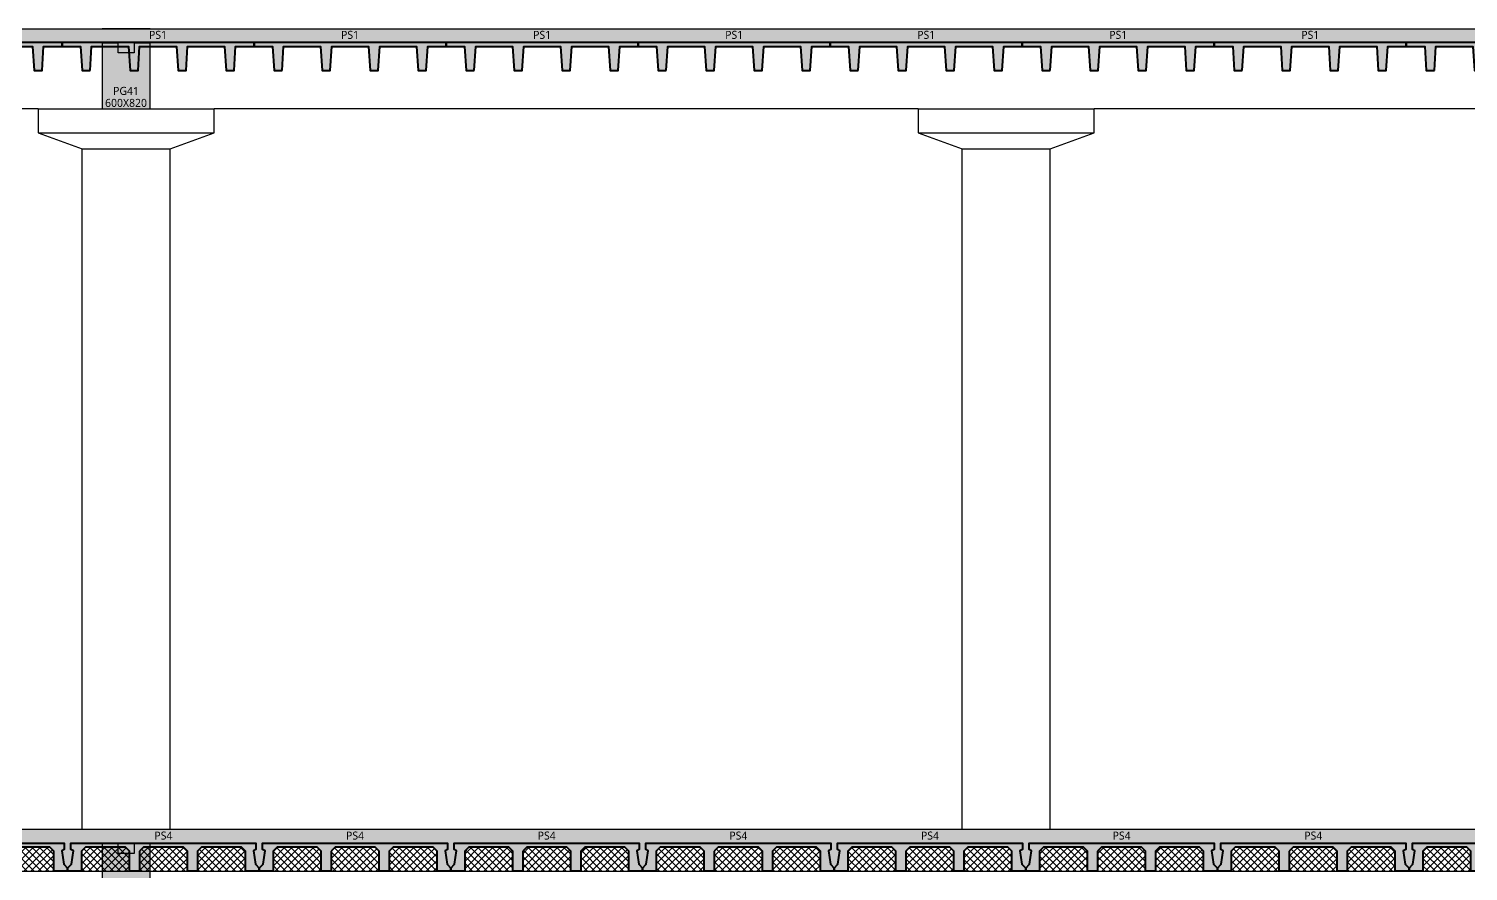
# Model space of a CAD drawing. Header units: millimetres. Extents: x 0 to 420000, y 0 to 297000.
# Drawn here: x 154798 to 172786, y 53930 to 64450 of the extents above; entities that cross this region are included whole.
import ezdxf
from ezdxf.enums import TextEntityAlignment as Align

# ---------------------------------------------------------------- set-up
doc = ezdxf.new("R2010")
doc.units = ezdxf.units.MM
doc.linetypes.add('0731_main_plan$0$form_$0$y-Landschaft$0$_$1$20120914_Verkehrsflächen_Grün$0$20120628_xref - Gammel$1$3_H-GL_F1_U3 - Default$0${ Offset Lines }', pattern=[0])
doc.linetypes.add('CEN', pattern=[62, 60, -1, 0, -1])
for name, color, linetype, lineweight in [('A-AXIS-LINE', 1, 'CEN', 15), ('A-CONC-LIN1', 2, 'Continuous', 40), ('A-CONC-LIN2', 7, 'Continuous', 25), ('A-ELEV-LIN2', 7, 'Continuous', 25), ('A-XXXX-INSL2', 8, 'Continuous', 18)]:
    doc.layers.add(name, color=color, linetype=linetype, lineweight=lineweight)
doc.layers.add('A-CONC-SOLD', color=253, linetype='CEN')
doc.layers.add('CON', color=2, linetype='Continuous')
doc.layers.add('A-XXXX-NPLT', color=144, linetype='Continuous', lineweight=15, plot=False)
doc.styles.add('맑은고딕', font='')
doc.styles.get('맑은고딕').set_extended_font_data('Malgun Gothic')

# ---------------------------------------------------------------- blocks, each defined once
blk = doc.blocks.new('axis(211208)')
at = {"layer": 'A-AXIS-LINE', "ltscale": 1000}
for p, q in [((4631788.1, -401118.7), (4955413.1, -401118.7)), ((4631788.1, -402118.7), (4955413.1, -402118.7)), ((4631788.1, -411118.7), (4955413.1, -411118.7))]:
    blk.add_line(p, q, dxfattribs=at)
blk = doc.blocks.new('PG41')
at = {"layer": 'A-CONC-SOLD'}
h = blk.add_hatch(color=256, dxfattribs=at)
h.dxf.hatch_style = 1
h.paths.add_polyline_path([(-300, 0), (300, 0), (300, -1000), (-300, -1000)])
blk.add_line((300, 0), (-300, 0))
at = {"layer": 'CON'}
blk.add_lwpolyline([(-300, -1000), (300, -1000), (300, -180), (100, -180), (100, -300), (-100, -300), (-100, -180), (-300, -180)], close=True, dxfattribs=at)
at = {"layer": 'A-XXXX-NPLT', "style": '맑은고딕'}
for s, p in [('600X820', (0, -925)), ('PG41', (0, -775))]:
    blk.add_text(s, height=100, dxfattribs=at).set_placement(p, align=Align.MIDDLE)
blk = doc.blocks.new('PS4')
at = {"layer": 'A-CONC-SOLD'}
h = blk.add_hatch(color=256, dxfattribs=at)
h.dxf.hatch_style = 1
h.paths.add_polyline_path([(-1198, -480), (-1198, 0), (1198, 0), (1198, -480), (1150, -430), (1125, -265), (1155, -250), (1155, -170), (-1155, -170), (-1155, -250), (-1125, -265), (-1150, -430)])
h = blk.add_hatch(color=256, dxfattribs=at)
h.dxf.hatch_style = 1
h.paths.add_polyline_path([(-300, -270), (-300, -480), (-300, -520), (-425, -520), (-425, -480), (-425, -270), (-475, -220), (-975, -220), (-1025, -270), (-1025, -480), (-1025, -520), (-1198, -520), (-1198, -480), (-1150, -430), (-1125, -265), (-1155, -250), (-1155, -170), (1155, -170), (1155, -250), (1125, -265), (1150, -430), (1198, -480), (1198, -520), (1025, -520), (1025, -480), (1025, -270), (975, -220), (475, -220), (425, -270), (425, -480), (425, -520), (300, -520), (300, -480), (300, -270), (250, -220), (-250, -220)])
at = {"layer": 'A-XXXX-INSL2'}
h = blk.add_hatch(dxfattribs=at)
h.set_pattern_fill('ANSI37', color=256, scale=20)
h.set_pattern_definition([(45, (-302204.5, -52690), (-44.90128, 44.90128), []), (135, (-302204.5, -52690), (-44.90128, -44.90128), [])])
h.paths.add_polyline_path([(-975, -220), (-1025, -270), (-1025, -480), (-1025, -520), (-425, -520), (-425, -480), (-425, -270), (-475, -220)])
h.paths.add_polyline_path([(300, -520), (300, -480), (300, -270), (250, -220), (-250, -220), (-300, -270), (-300, -480), (-300, -520)])
h.paths.add_polyline_path([(1025, -520), (1025, -480), (1025, -270), (975, -220), (475, -220), (425, -270), (425, -480), (425, -520)])
at = {"layer": 'A-CONC-LIN1', "color": 2, "linetype": '0731_main_plan$0$form_$0$y-Landschaft$0$_$1$20120914_Verkehrsflächen_Grün$0$20120628_xref - Gammel$1$3_H-GL_F1_U3 - Default$0${ Offset Lines }'}
blk.add_lwpolyline([(-300, -270), (-300, -480), (-300, -480), (-300, -520), (-425, -520), (-425, -480), (-425, -480), (-425, -270), (-475, -220), (-975, -220), (-1025, -270), (-1025, -480), (-1025, -480), (-1025, -520), (-1198, -520), (-1198, -480), (-1150, -430), (-1125, -265), (-1155, -250), (-1155, -170), (1155, -170), (1155, -250), (1125, -265), (1150, -430), (1198, -480), (1198, -520), (1025, -520), (1025, -480), (1025, -480), (1025, -270), (975, -220), (475, -220), (425, -270), (425, -480), (425, -480), (425, -520), (300, -520), (300, -480), (300, -480), (300, -270), (250, -220), (-250, -220)], close=True, dxfattribs=at)
at = {"layer": 'A-CONC-LIN2'}
blk.add_line((1198, 0), (-1198, 0), dxfattribs=at)
at = {"layer": 'A-ELEV-LIN2'}
for p, q in [((-1025, -520), (-425, -520)), ((-300, -520), (300, -520)), ((425, -520), (1025, -520))]:
    blk.add_line(p, q, dxfattribs=at)
at = {"layer": 'A-XXXX-NPLT', "style": '맑은고딕'}
blk.add_text('PS4', height=100, dxfattribs=at).set_placement((0, -75), align=Align.MIDDLE)
blk = doc.blocks.new('3층')
for name, p in [('PS4', (4724396, -401119)), ('PS4', (4726791, -401119)), ('PG41', (4726324, -401119)), ('PS4', (4729186, -401119)), ('PS4', (4731581, -401119)), ('PS4', (4733976, -401119)), ('PS4', (4736371, -401119)), ('PS4', (4738766, -401119)), ('PS4', (4741161, -401119)), ('PS4', (4743556, -401119))]:
    blk.add_blockref(name, p)
blk = doc.blocks.new('PS1')
at = {"layer": 'A-CONC-SOLD'}
h = blk.add_hatch(color=256, dxfattribs=at)
h.dxf.hatch_style = 1
h.paths.add_polyline_path([(2400, 0), (2400, -170), (0, -170), (0, 0)])
h = blk.add_hatch(color=256, dxfattribs=at)
h.dxf.hatch_style = 1
h.paths.add_polyline_path([(350, -520), (370, -220), (830, -220), (850, -520), (950, -520), (970, -220), (1430, -220), (1450, -520), (1550, -520), (1570, -220), (2030, -220), (2050, -520), (2150, -520), (2170, -220), (2400, -220), (2400, -170), (0, -170), (0, -220), (230, -220), (250, -520)])
at = {"layer": 'A-CONC-LIN1', "linetype": '0731_main_plan$0$form_$0$y-Landschaft$0$_$1$20120914_Verkehrsflächen_Grün$0$20120628_xref - Gammel$1$3_H-GL_F1_U3 - Default$0${ Offset Lines }'}
blk.add_lwpolyline([(350, -520), (370, -220), (830, -220), (850, -520), (950, -520), (970, -220), (1430, -220), (1450, -520), (1550, -520), (1570, -220), (2030, -220), (2050, -520), (2150, -520), (2170, -220), (2400, -220), (2400, -170), (0, -170), (0, -220), (230, -220), (250, -520)], close=True, dxfattribs=at)
at = {"layer": 'A-CONC-LIN2'}
blk.add_line((0, 0), (2400, 0), dxfattribs=at)
at = {"layer": 'A-XXXX-NPLT', "style": '맑은고딕'}
blk.add_text('PS1', height=100, dxfattribs=at).set_placement((1200, -75), align=Align.MIDDLE)
blk = doc.blocks.new('기준층')
at = {"layer": 'A-ELEV-LIN2'}
for p, q in [((4725224, -402119), (4716424, -402119)), ((4725224, -402119), (4727424, -402119)), ((4725224, -402119), (4725224, -402419)), ((4736224, -402119), (4727424, -402119)), ((4727424, -402419), (4727424, -402119)), ((4736224, -402119), (4738424, -402119)), ((4736224, -402119), (4736224, -402419)), ((4747224, -402119), (4738424, -402119)), ((4738424, -402419), (4738424, -402119)), ((4725224, -402419), (4727424, -402419)), ((4725224, -402419), (4725774, -402619)), ((4726874, -402619), (4727424, -402419)), ((4736224, -402419), (4738424, -402419)), ((4736224, -402419), (4736774, -402619)), ((4737874, -402619), (4738424, -402419)), ((4725774, -411119), (4725774, -402619)), ((4725774, -402619), (4726874, -402619)), ((4726874, -411119), (4726874, -402619)), ((4736774, -411119), (4736774, -402619)), ((4736774, -402619), (4737874, -402619)), ((4737874, -411119), (4737874, -402619))]:
    blk.add_line(p, q, dxfattribs=at)
for name, p in [('PS1', (4723124, -401119)), ('PS1', (4725524, -401119)), ('PG41', (4726324, -401119)), ('PS1', (4727924, -401119)), ('PS1', (4730324, -401119)), ('PS1', (4732724, -401119)), ('PS1', (4735124, -401119)), ('PS1', (4737524, -401119)), ('PS1', (4739924, -401119)), ('PS1', (4742324, -401119))]:
    blk.add_blockref(name, p)

msp = doc.modelspace()

# ---------------------------------------------------------------- block references
for name, p in [('기준층', (-4570311.3, 465568.7)), ('3층', (-4570311.3, 455568.7))]:
    msp.add_blockref(name, p)
at = {"layer": 'A-AXIS-LINE'}
msp.add_blockref('axis(211208)', (-4581588.1, 465568.7), dxfattribs=at)

doc.saveas('drawing.dxf')
